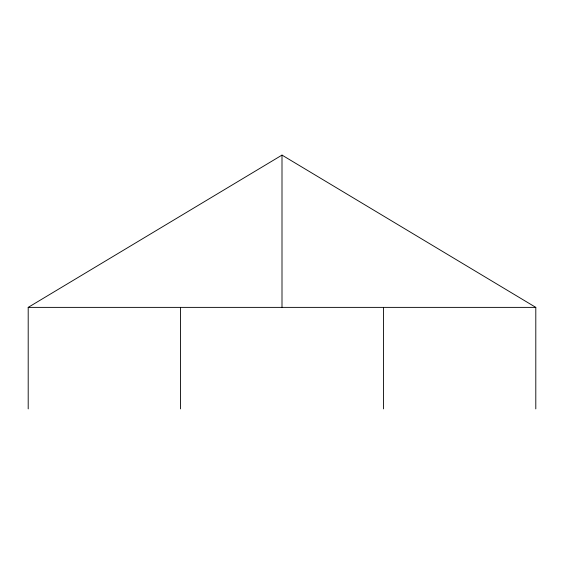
<?xml version="1.0" encoding="UTF-8"?>
<svg xmlns="http://www.w3.org/2000/svg" width="564" height="564" viewBox="0 0 564 564"><rect width="100%" height="100%" fill="white"/><g stroke="black" fill="none" stroke-linecap="round" stroke-linejoin="round"><path stroke-width="0.85" d="M28.2 408.9L28.2 307.38L282 155.1L535.8 307.38L535.8 408.9M28.2 307.38L535.8 307.38M383.52 307.38L383.52 408.9M282 155.1L282 307.38M180.48 307.38L180.48 408.9"/></g></svg>
